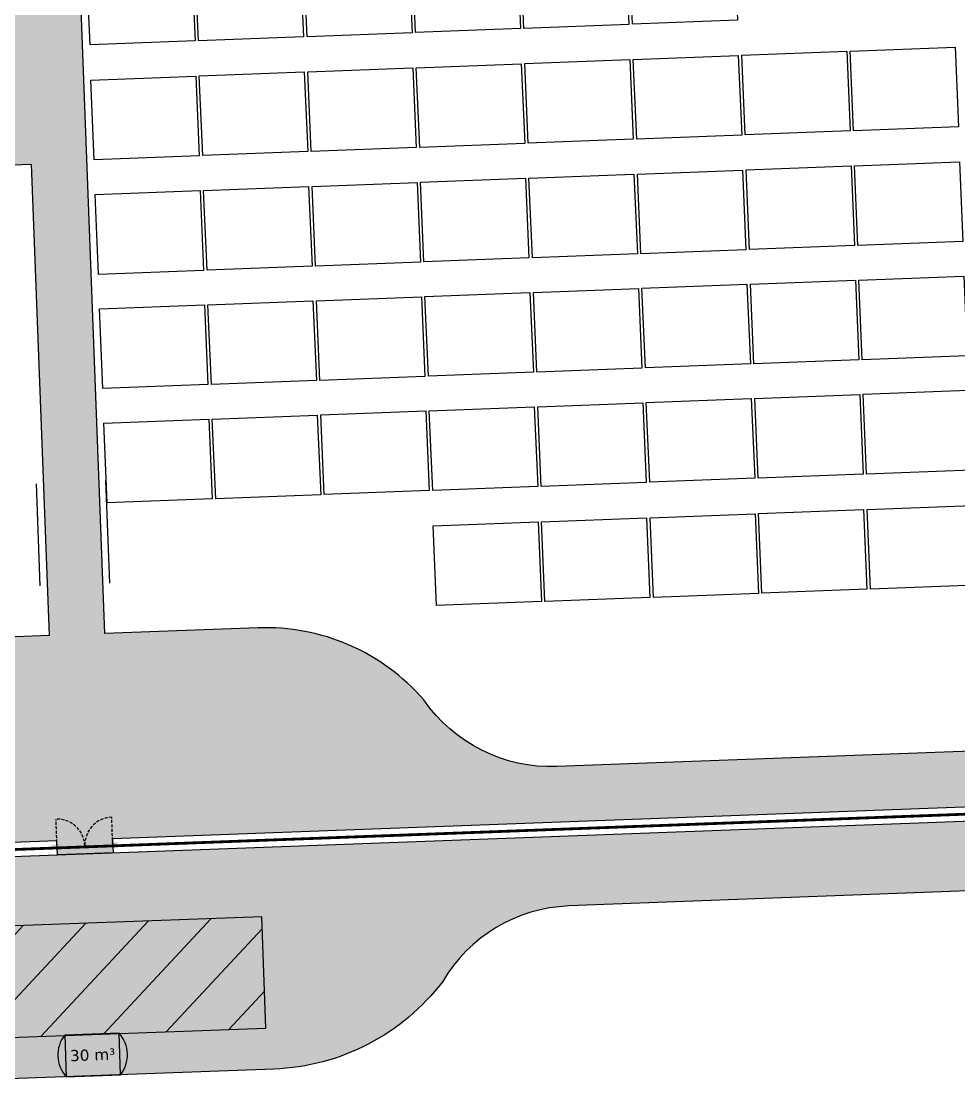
# Model space of a CAD drawing. Header units: metres. Extents: x 1956498 to 1957612, y 2277909 to 2278547.
# Drawn here: x 1957139 to 1957206.3, y 2278034.1 to 2278110.3 of the extents above; entities that cross this region are included whole.
import ezdxf

# ---------------------------------------------------------------- set-up
doc = ezdxf.new("R2010")
doc.units = ezdxf.units.M
doc.linetypes.add('CACHE2', pattern=[4.762499999999999, 3.175, -1.5875])
doc.layers.add('PVcase AlignmentLine', color=130, linetype='Continuous', plot=False)
for name, color, linetype in [('PVcase PV Modules (full frames)', 142, 'Continuous'), ('UBS-000-Citerne', 113, 'Continuous'), ('UBS-100-Circulation intérieure lourde', 252, 'Continuous'), ('UBS-100-Clôture', 30, 'LIMITE1'), ('UBS-100-Portail', 7, 'Continuous')]:
    doc.layers.add(name, color=color, linetype=linetype)
doc.layers.add('UBS-100-Piste DFCI à créer', color=7, linetype='Continuous', true_color=0xbb8c7c)
doc.styles.get("Standard").update_dxf_attribs({"font": 'verdana.ttf'})
doc.linetypes.add('LIMITE1', pattern='A,6.35,-2.54,[133,ltypeshp.shx,S=2.54,R=0,X=-2.54,Y=0],-2.54,25.4', length=36.83)

# ---------------------------------------------------------------- blocks, each defined once
blk = doc.blocks.new('Portail 6 m 2 battants')
at = {"true_color": 0xffffff, "transparency": 33554687}
h = blk.add_hatch(color=7, dxfattribs=at)
h.dxf.hatch_style = 1
edge = h.paths.add_edge_path()
edge.add_line((-3.5, 0.1499999994412065), (-3.000000000232831, 0.1499999994412065))
edge.add_line((-3.000000000232831, 0.1499999994412065), (-3.000000000209547, -4.656612873077393e-10))
edge.add_line((-3.000000000209547, -4.656612873402652e-10), (3.000000000232831, -4.656612873077393e-10))
edge.add_line((3.000000000232831, -4.656612873077393e-10), (3.000000000232831, 0.1499999989755452))
edge.add_line((3.000000000232831, 0.1499999989755452), (3.5, 0.1499999994412065))
edge.add_line((3.5, 0.1499999994412065), (3.499999999767169, -0.3500000000931323))
edge.add_line((3.499999999767169, -0.3500000000931323), (3.000000000465661, -0.3500000000931323))
edge.add_line((3.000000000465661, -0.3500000000931323), (3.000000003026798, -3.099999998750098))
edge.add_arc((3.000000000139095, -0.09999999884383359), 2.999999999906264, 180.0000000505403, 270.0000000551511, ccw=False)
edge.add_arc((-3.000000000829325, -0.09999999949663829), 3.000000001062155, 270.0000000202857, 359.99999996192736, ccw=False)
edge.add_line((-2.999999999767169, -3.100000000558794), (-3.000000002328306, -0.3500000000931323))
edge.add_line((-3.000000002328306, -0.3500000000931323), (-3.5, -0.3500000005587935))
edge.add_line((-3.5, -0.3500000005587935), (-3.5, 0.1499999994412065))
at = {"layer": 'UBS-100-Portail', "color": 7, "linetype": 'CACHE2', "ltscale": 0.1, "transparency": 33554687}
for p, q in [((-3, -0.1000000000931323), (-2.999999999767169, -3.100000000558794)), ((3.000000000465661, -0.0999999986961484), (3.000000000465661, -3.099999998696148))]:
    blk.add_line(p, q, dxfattribs=at)
at = {"layer": 'UBS-100-Portail', "transparency": 33554687, "const_width": 0.01}
for points in [[(-3.5, -0.3500000005587935), (-3.000000000232831, -0.3500000000931323), (-3.000000000232831, 0.1499999994412065), (-3.5, 0.1499999994412065)], [(-3, -0.1000000000931323), (0, -0.1000000005587935), (0, 0), (-3, -4.656612873077393e-10)], [(0, -0.1000000014901161), (3, -0.1000000010244548), (3.000000000232831, -1.396983861923218e-09), (0, -9.313225746154785e-10)], [(3, -0.3500000000931323), (3.499999999767169, -0.3500000000931323), (3.5, 0.1499999994412065), (3.000000000232831, 0.1499999989755452)]]:
    blk.add_lwpolyline(points, close=True, dxfattribs=at)
at = {"layer": 'UBS-100-Portail', "color": 7, "linetype": 'CACHE2', "ltscale": 0.1, "transparency": 33554687}
for centre, start, end in [((-3, -0.1000000000931323), 270, 359.9999999733196), ((3.000000000232831, -0.0999999986961484), 180.0000000533608, 270.0000000133402)]:
    blk.add_arc(centre, 3.000000000053949, start, end, dxfattribs=at)
blk = doc.blocks.new('Citerne solide 30m3')
at = {"layer": 'UBS-000-Citerne', "transparency": 33554687}
h = blk.add_hatch(color=256, dxfattribs=at)
h.dxf.hatch_style = 1
edge = h.paths.add_edge_path()
edge.add_line((-1.949999999953434, -3), (1.949999999953434, -3))
edge.add_arc((0.1795454549137501, -1.5), 2.320454545138015, 319.727393136882, 400.272606863118)
edge.add_line((1.949999999953434, 0), (-1.949999999953434, 0))
edge.add_arc((-0.1795454549137501, -1.5), 2.320454545138015, 139.727393136882, 220.272606863118)
at = {"layer": 'UBS-000-Citerne', "color": 7, "transparency": 33554687}
blk.add_lwpolyline([(-1.949999999953434, -3), (1.949999999953434, -3, 0.366666666732221), (1.949999999953434, 0), (-1.949999999953434, 0, 0.366666666732221)], format="xyb", close=True, dxfattribs=at)
for points in [[(-1.949999999953434, 0), (-1.949999999953434, -3)], [(1.949999999953434, -3), (1.949999999953434, 0)]]:
    blk.add_lwpolyline(points, dxfattribs=at)
at = {"color": 1, "transparency": 33554687, "insert": (-1.949999999953434, -1.5), "char_height": 0.8, "attachment_point": 4}
blk.add_mtext_dynamic_manual_height_columns('\\pxqc;{\\C7;30 m³}', width=3.899999999906868, gutter_width=10, heights=[0], dxfattribs=at)
blk = doc.blocks.new('3P6@20DEG F FX ID1 PVBlock')
at = {"color": 0, "transparency": 33554687}
blk.add_polyline3d([(0, 0, 2.083586713139974), (7.539539347030692, 0.2870042413902952, 2.083586713139975), (7.757297679336461, -5.433460050740019, 1.675326544159361e-15), (0.2177583323057694, -5.720464292130313, 0)], close=True, dxfattribs=at)

msp = doc.modelspace()

# ---------------------------------------------------------------- hatches: boundary and pattern name
at = {"layer": 'UBS-000-Citerne', "transparency": 33554687}
h = msp.add_hatch(dxfattribs=at)
h.set_pattern_fill('ANSI31', color=1, angle=2)
h.set_pattern_definition([(47, (5.422065554885194, 0.2115844185464084), (-2.322048002640866, 2.165344793198433), [])])
h.paths.add_polyline_path([(1957156.252870161, 2278045.997999117), (1957131.270060191, 2278045.071065466), (1957131.566678959, 2278037.076566275), (1957156.549488929, 2278038.003499927)])
at = {"layer": 'UBS-100-Circulation intérieure lourde', "transparency": 33554687}
h = msp.add_hatch(color=256, dxfattribs=at)
h.dxf.hatch_style = 1
edge = h.paths.add_edge_path()
edge.add_line((1957100.904591382, 2278468.555866703), (1957100.753361517, 2278472.558173093))
edge.add_line((1957100.753361517, 2278472.558173093), (1957132.816654769, 2278473.769706397))
edge.add_line((1957132.816654769, 2278473.769706397), (1957132.808612478, 2278474.269761042))
edge.add_line((1957132.808612478, 2278474.269761042), (1957136.783818054, 2278474.420594237))
edge.add_line((1957136.783818054, 2278474.420594237), (1957136.813778432, 2278473.92137124))
edge.add_line((1957136.813778432, 2278473.92137124), (1957168.819853343, 2278475.135793599))
edge.add_line((1957168.819853343, 2278475.135793599), (1957168.958625583, 2278471.138123934))
edge.add_arc((1957169.336977691, 2278460.238777386), 10.90591149256798, 91.98812632865867, 146.5138370634228)
edge.add_arc((1957147.782390997, 2278474.560560356), 14.97295363485333, 272.12011294739364, 326.31405675284907, ccw=False)
edge.add_line((1957148.336308048, 2278459.597856174), (1957137.373009112, 2278459.181870291))
edge.add_line((1957137.373009112, 2278459.181870291), (1957139.756809385, 2278396.356865772))
edge.add_arc((1957150.748899526, 2278396.773944095), 11.00000000018047, 182.1729597419471, 212.5768232497092)
edge.add_arc((1957160.318095263, 2278402.888247491), 22.35580085564231, 212.576823236195, 215.8159889456511)
edge.add_line((1957142.18976407, 2278389.805990803), (1957161.181589846, 2278366.263666817))
edge.add_line((1957161.181589846, 2278366.263666817), (1957173.172571108, 2278351.399553539))
edge.add_arc((1957181.763192118, 2278358.269868718), 11.0000000000305, 218.6509348811032, 236.6019506149951)
edge.add_line((1957175.708216624, 2278349.086336078), (1957180.739224132, 2278345.769243584))
edge.add_arc((1957186.794199627, 2278354.952776224), 10.99999999965227, 236.6019506092874, 248.5926727573044)
edge.add_line((1957182.779245289, 2278344.711675617), (1957212.706367968, 2278332.978949256))
edge.add_arc((1957216.721322306, 2278343.220049854), 10.99999999124453, 248.592672742742, 263.4648716894179)
edge.add_line((1957215.469386391, 2278332.291524964), (1957237.256257819, 2278329.795692536))
edge.add_arc((1957238.508193734, 2278340.724217435), 11.00000000050915, 263.4648716925292, 282.4663375182736)
edge.add_line((1957240.882719537, 2278329.983564418), (1957257.158739038, 2278333.581839886))
edge.add_arc((1957260.396728769, 2278318.935494864), 15.00000000056504, 70.81176229011601, 102.46633751617708, ccw=False)
edge.add_line((1957265.326820291, 2278333.102152818), (1957277.43753311, 2278328.887543925))
edge.add_line((1957277.43753311, 2278328.887543925), (1957282.107586167, 2278327.262334291))
edge.add_arc((1957285.722986615, 2278337.651216771), 10.99999998111232, 250.8117622640968, 275.210651010546)
edge.add_line((1957286.721981409, 2278326.696673925), (1957305.396247846, 2278327.397689088))
edge.add_arc((1957311.79115068, 2278336.347840748), 10.99999986384021, 234.4541106983642, 249.8540380461771)
edge.add_line((1957308.002608678, 2278326.020839901), (1957334.030594218, 2278316.471950349))
edge.add_line((1957334.030594218, 2278316.471950349), (1957351.043339089, 2278310.230483009))
edge.add_line((1957351.043339089, 2278310.230483009), (1957353.180141164, 2278309.252055776))
edge.add_line((1957353.180141164, 2278309.252055776), (1957355.121922724, 2278307.966086621))
edge.add_line((1957355.121922724, 2278307.966086621), (1957356.983712384, 2278306.241898282))
edge.add_line((1957356.983712384, 2278306.241898282), (1957357.869576325, 2278305.17477735))
edge.add_line((1957357.869576325, 2278305.17477735), (1957365.41469694, 2278294.107743418))
edge.add_line((1957365.41469694, 2278294.107743418), (1957367.833314173, 2278291.187657315))
edge.add_line((1957367.833314173, 2278291.187657315), (1957375.338810458, 2278282.125993856))
edge.add_line((1957375.338810458, 2278282.125993856), (1957391.693018509, 2278266.737307523))
edge.add_line((1957391.693018509, 2278266.737307523), (1957415.143981138, 2278246.4004236))
edge.add_arc((1957422.350790108, 2278254.710772837), 10.99999999805316, 229.0678792570999, 272.1729597533138)
edge.add_line((1957422.767868433, 2278243.718682698), (1957436.849690486, 2278244.252996251))
edge.add_arc((1957437.418433656, 2278229.263782424), 14.99999999824896, 18.602666770644987, 92.17295975412998, ccw=False)
edge.add_line((1957451.634737105, 2278234.048833751), (1957459.386959118, 2278211.017118323))
edge.add_line((1957459.386959118, 2278211.017118323), (1957459.859538958, 2278211.171857152))
edge.add_line((1957459.859538958, 2278211.171857152), (1957461.135928173, 2278207.380822813))
edge.add_line((1957461.135928173, 2278207.380822813), (1957460.660946449, 2278207.232124338))
edge.add_line((1957460.660946449, 2278207.232124338), (1957472.307757829, 2278172.629652306))
edge.add_line((1957472.307757829, 2278172.629652306), (1957482.139038813, 2278142.82980691))
edge.add_line((1957482.139038813, 2278142.82980691), (1957490.961148555, 2278124.362410211))
edge.add_line((1957490.961148555, 2278124.362410211), (1957501.430666543, 2278087.278296096))
edge.add_arc((1957489.981897774, 2278083.429523094), 12.07838399484327, -2.899720893765277, 18.581281932083016, ccw=False)
edge.add_arc((1957485.544816651, 2278082.818500897), 16.49999999976717, -85.94319670902001, 4.851017365581356e-09, ccw=False)
edge.add_line((1957486.712116225, 2278066.359843246), (1957468.603688631, 2278064.880594921))
edge.add_line((1957468.603688631, 2278064.880594921), (1957468.017484826, 2278072.056691711))
edge.add_line((1957468.017484826, 2278072.056691711), (1957452.169641392, 2278070.762106868))
edge.add_line((1957452.169641392, 2278070.762106868), (1957452.755845196, 2278063.58601008))
edge.add_line((1957452.755845196, 2278063.58601008), (1957439.457871038, 2278062.49971996))
edge.add_line((1957439.457871038, 2278062.49971996), (1957276.33056151, 2278056.440173714))
edge.add_line((1957276.33056151, 2278056.440173714), (1957276.365446014, 2278055.436294499))
edge.add_line((1957276.365446014, 2278055.436294499), (1957272.36788014, 2278055.29677117))
edge.add_line((1957272.36788014, 2278055.29677117), (1957272.333308326, 2278056.291691277))
edge.add_line((1957272.333308326, 2278056.291691277), (1957145.539253832, 2278051.581784401))
edge.add_line((1957145.539253832, 2278051.581784401), (1957145.575410645, 2278050.57795129))
edge.add_line((1957145.575410645, 2278050.57795129), (1957141.57784469, 2278050.438430268))
edge.add_line((1957141.57784469, 2278050.438430268), (1957141.542000643, 2278051.433301963))
edge.add_line((1957141.542000643, 2278051.433301963), (1957109.513162946, 2278050.243554987))
edge.add_line((1957109.513162946, 2278050.243554987), (1957109.364676943, 2278054.240904152))
edge.add_arc((1957108.934951128, 2278065.365050067), 11.13244297632317, 272.2122362774586, 329.7688181543946)
edge.add_arc((1957130.551031363, 2278050.802065572), 14.97289109195535, 92.14139192983538, 143.2535382792884, ccw=False)
edge.add_line((1957129.991559715, 2278065.764500505), (1957140.983981809, 2278066.172830197))
edge.add_line((1957140.983981809, 2278066.172830197), (1957139.700374595, 2278100.023537196))
edge.add_line((1957139.700374595, 2278100.023537196), (1957134.254311841, 2278099.816894541))
edge.add_line((1957134.254311841, 2278099.816894541), (1957133.799317311, 2278111.808265605))
edge.add_line((1957133.799317311, 2278111.808265605), (1957139.245398338, 2278112.014908954))
edge.add_line((1957139.245398338, 2278112.014908954), (1957135.885699768, 2278200.559537599))
edge.add_line((1957135.885699768, 2278200.559537599), (1957130.439624615, 2278200.352894474))
edge.add_line((1957130.439624615, 2278200.352894474), (1957129.984630086, 2278212.344265537))
edge.add_line((1957129.984630086, 2278212.344265537), (1957135.430704443, 2278212.550908633))
edge.add_line((1957135.430704443, 2278212.550908633), (1957128.486866818, 2278395.555306019))
edge.add_arc((1957124.389092964, 2278405.763550209), 10.99999999987719, 291.8714186655437, 362.1729597322981)
edge.add_line((1957135.381183105, 2278406.18062853), (1957135.179725075, 2278411.490050555))
edge.add_line((1957135.179725075, 2278411.490050555), (1957129.733644062, 2278411.283407202))
edge.add_line((1957129.733644062, 2278411.283407202), (1957129.278649522, 2278423.274778265))
edge.add_line((1957129.278649522, 2278423.274778265), (1957134.724730542, 2278423.481421619))
edge.add_line((1957134.724730542, 2278423.481421619), (1957133.375885425, 2278459.030205446))
edge.add_line((1957133.375885425, 2278459.030205446), (1957122.355004078, 2278458.612034686))
edge.add_arc((1957121.786260912, 2278473.601248515), 15.00000000047225, 218.0847095167218, 272.1729597360186, ccw=False)
edge.add_arc((1957101.321669703, 2278457.56377656), 11.00000000104933, 38.08470952014623, 92.17295973328002)
edge = h.paths.add_edge_path(flags=16)
edge.add_arc((1957181.763192115, 2278358.269868713), 14.99999999371181, 218.6509348683465, 236.6019506101183)
edge.add_line((1957173.506407352, 2278345.746869663), (1957178.537414862, 2278342.42977717))
edge.add_arc((1957186.794199627, 2278354.952776224), 14.99999999964584, 236.601950611236, 248.5926727572719)
edge.add_line((1957181.319261893, 2278340.987639032), (1957211.246384573, 2278329.254912671))
edge.add_arc((1957216.721322308, 2278343.220049864), 15.00000000022276, 248.5926727562651, 263.4648716904609)
edge.add_line((1957215.014136968, 2278328.317515911), (1957236.801008394, 2278325.821683482))
edge.add_arc((1957238.508193735, 2278340.724217433), 14.99999999803783, 263.4648716859144, 282.466337513755)
edge.add_line((1957241.746183464, 2278326.077872412), (1957258.022202966, 2278329.67614788))
edge.add_arc((1957260.396728768, 2278318.935494853), 11.00000001114596, 70.81176230296711, 102.4663374986028, ccw=False)
edge.add_line((1957264.012129219, 2278329.324377364), (1957266.630044662, 2278328.413325316))
edge.add_arc((1957262.59806393, 2278317.019735591), 12.08597350032316, -15.41110296215021, 70.51207012407531, ccw=False)
edge.add_line((1957274.249473271, 2278313.807973484), (1957271.268073141, 2278305.86399994))
edge.add_arc((1957284.375373826, 2278300.944785682), 14.00000000534359, 159.428716907625, 189.0600247172175)
edge.add_line((1957270.550039033, 2278298.740218142), (1957275.336335544, 2278268.724285087))
edge.add_line((1957275.336335544, 2278268.724285087), (1957280.981075901, 2278231.085650635))
edge.add_line((1957280.981075901, 2278231.085650635), (1957283.527617385, 2278205.796692873))
edge.add_arc((1957271.587998805, 2278204.594399987), 12.00000000110145, -23.736856637049584, 5.750173460289716, ccw=False)
edge.add_line((1957282.572844923, 2278199.763959449), (1957267.709824848, 2278165.964146144))
edge.add_arc((1957281.440882496, 2278159.926095472), 15.00000000091574, 156.2631433617379, 182.1273524674696)
edge.add_line((1957266.451220697, 2278159.369283854), (1957269.745535526, 2278070.955737291))
edge.add_line((1957269.745535526, 2278070.955737291), (1957260.790970654, 2278070.623107655))
edge.add_arc((1957261.332977255, 2278055.659967308), 14.97295362267295, 92.07450565045008, 146.2684495008284)
edge.add_arc((1957239.789797498, 2278069.998903105), 10.90591148178588, 272.12735244067653, 326.46822982138144, ccw=False)
edge.add_line((1957240.194633374, 2278059.100508125), (1957177.433644996, 2278056.769339506))
edge.add_arc((1957177.059529884, 2278067.931453968), 11.16838221888475, 214.7713054980718, 271.9196359207036, ccw=False)
edge.add_arc((1957156.534410311, 2278051.72215383), 15.02232377643744, 40.92128798083349, 92.07303260785335)
edge.add_line((1957155.99100252, 2278066.734645949), (1957144.981396258, 2278066.316923982))
edge.add_line((1957144.981396258, 2278066.316923982), (1957133.75025469, 2278362.334591734))
edge.add_arc((1957144.742344828, 2278362.751670063), 10.9999999976357, 111.87141570956379, 182.1729597764313, ccw=False)
edge.add_arc((1957144.742344829, 2278362.751670065), 10.99999999612718, 38.89346214562062, 111.87141571430351, ccw=False)
edge.add_line((1957153.303807609, 2278369.658286818), (1957170.048708923, 2278348.901257111))
edge = h.paths.add_edge_path(flags=16)
edge.add_line((1957272.025767218, 2278117.055929944), (1957270.448463843, 2278159.517766952))
edge.add_arc((1957281.440882495, 2278159.926095471), 11.00000000016977, 156.2631433570347, 182.1273524628736, ccw=False)
edge.add_line((1957271.371440221, 2278164.353999298), (1957286.234460295, 2278198.153812604))
edge.add_arc((1957271.587998805, 2278204.594399986), 16.00000000069108, 336.2631433642026, 365.7501734605682)
edge.add_line((1957287.507490244, 2278206.197457168), (1957284.908020246, 2278231.578369985))
edge.add_line((1957284.908020246, 2278231.578369985), (1957283.141755098, 2278243.447678879))
edge.add_line((1957283.141755098, 2278243.447678879), (1957279.289349033, 2278269.335863126))
edge.add_line((1957279.289349033, 2278269.335863126), (1957274.500134686, 2278299.370094582))
edge.add_arc((1957284.375373817, 2278300.944785681), 9.999999997873525, 159.4287168936976, 189.0600247196681, ccw=False)
edge.add_line((1957275.013016192, 2278304.458510152), (1957279.214042345, 2278315.652190693))
edge.add_arc((1957289.512635735, 2278311.787093775), 10.99999999983523, 92.17295974688648, 159.428716893729, ccw=False)
edge.add_line((1957289.095557411, 2278322.779183916), (1957301.544302269, 2278323.251532811))
edge.add_arc((1957301.961380593, 2278312.25944267), 11.00000000020696, 69.86190916283749, 92.17295974558272, ccw=False)
edge.add_line((1957305.748503915, 2278322.586964006), (1957349.677161311, 2278306.478234961))
edge.add_arc((1957345.888706479, 2278296.15120199), 10.9999999999216, 34.204252080570086, 69.85452193354149, ccw=False)
edge.add_line((1957354.986133919, 2278302.334794309), (1957362.212940238, 2278291.702569106))
edge.add_line((1957362.212940238, 2278291.702569106), (1957372.749401529, 2278278.981509413))
edge.add_line((1957372.749401529, 2278278.981509413), (1957390.450628952, 2278262.422152778))
edge.add_line((1957390.450628952, 2278262.422152778), (1957412.523323331, 2278243.378478422))
edge.add_arc((1957422.35079011, 2278254.710772843), 15.00000000369765, 229.0678792678687, 272.1729597435449)
edge.add_line((1957422.919533278, 2278239.72155901), (1957430.559142554, 2278240.004315736))
edge.add_arc((1957431.204720249, 2278229.013993205), 11.00926700150035, -17.187423331424725, 93.36172320916899, ccw=False)
edge.add_arc((1957456.112816926, 2278221.528227918), 15.00000000122331, 163.6102600524668, 198.6026667782063)
edge.add_line((1957441.896513475, 2278216.743176588), (1957448.83078015, 2278196.141592104))
edge.add_line((1957448.83078015, 2278196.141592104), (1957443.723001539, 2278194.452315055))
edge.add_line((1957443.723001539, 2278194.452315055), (1957447.491080675, 2278183.059265436))
edge.add_line((1957447.491080675, 2278183.059265436), (1957454.702656006, 2278185.444385089))
edge.add_arc((1957464.3856721, 2278196.864916577), 14.9729536219545, 229.7067093358074, 252.743763811032)
edge.add_arc((1957456.745409134, 2278172.140127023), 10.90543183860023, 18.592582549989572, 72.94415317579319, ccw=False)
edge.add_line((1957467.08168315, 2278175.617177936), (1957473.845246504, 2278155.202047458))
edge.add_line((1957473.845246504, 2278155.202047458), (1957477.609210234, 2278143.807640321))
edge.add_line((1957477.609210234, 2278143.807640321), (1957478.40640029, 2278141.363766999))
edge.add_line((1957478.40640029, 2278141.363766999), (1957487.216103178, 2278122.905521998))
edge.add_line((1957487.216103178, 2278122.905521998), (1957497.580171497, 2278086.1949215))
edge.add_arc((1957485.544823047, 2278082.818499441), 12.49999352979102, -22.360478287467117, 15.671044944006724, ccw=False)
edge.add_arc((1957486.932029705, 2278082.247852195), 10.99999999935515, 247.75017548248752, 337.6395266913348, ccw=False)
edge.add_line((1957482.766926096, 2278072.066893895), (1957479.962914685, 2278073.214035225))
edge.add_line((1957479.962914685, 2278073.214035225), (1957479.651977357, 2278077.020418486))
edge.add_line((1957479.651977357, 2278077.020418486), (1957439.883181602, 2278073.771769512))
edge.add_line((1957439.883181602, 2278073.771769512), (1957440.256840786, 2278069.19756778))
edge.add_line((1957440.256840786, 2278069.19756778), (1957439.017844782, 2278068.285330927))
edge.add_arc((1957432.49593442, 2278077.143360346), 10.99999999774903, 272.1729597327119, 306.36313923762015, ccw=False)
edge.add_line((1957432.913012741, 2278066.151270207), (1957308.215541744, 2278061.62734446))
edge.add_arc((1957307.807213225, 2278072.619763113), 11.00000000040244, 218.0391022470941, 272.1273524628285, ccw=False)
edge.add_arc((1957287.329862724, 2278056.598585999), 14.99999999341863, 38.03910222932938, 92.12735247566893)
edge.add_line((1957286.773051104, 2278071.58824779), (1957273.742215009, 2278071.102625302))
edge.add_line((1957273.742215009, 2278071.102625302), (1957272.471216512, 2278105.064200506))
edge.add_line((1957272.471216512, 2278105.064200506), (1957277.717598142, 2278105.259084572))
edge.add_line((1957277.717598142, 2278105.259084572), (1957277.272148847, 2278117.250814011))
edge.add_line((1957277.272148847, 2278117.250814011), (1957272.025767218, 2278117.055929944))
at = {"layer": 'UBS-100-Piste DFCI à créer', "true_color": 0xd0aea3, "transparency": 33554687}
h = msp.add_hatch(color=253, dxfattribs=at)
h.dxf.hatch_style = 1
edge = h.paths.add_edge_path()
edge.add_line((1957002.742879891, 2278172.957212501), (1957007.514803001, 2278171.464312803))
edge.add_line((1957007.514803001, 2278171.464312803), (1956994.741091575, 2278130.634263175))
edge.add_line((1956994.741091575, 2278130.634263175), (1956981.96738015, 2278089.804213547))
edge.add_line((1956981.96738015, 2278089.804213547), (1956976.738927832, 2278052.878287616))
edge.add_arc((1956987.630291469, 2278051.336146857), 11.000000000315, 171.9408920979076, 274.2221247674091)
edge.add_line((1956988.440147821, 2278040.365999516), (1957103.548968189, 2278049.021313552))
edge.add_line((1957103.548968189, 2278049.021313552), (1957439.762946586, 2278061.521412099))
edge.add_line((1957439.762946586, 2278061.521412099), (1957511.343734995, 2278067.083655455))
edge.add_arc((1957510.400897047, 2278078.208169628), 11.16439693737764, 274.8444222991162, 375.9110336886252)
edge.add_line((1957521.137569574, 2278081.268826753), (1957529.147825882, 2278054.093964794))
edge.add_arc((1957517.767703577, 2278050.647004452), 11.89069885515031, 16.8511976608964, 92.17295973844435)
edge.add_line((1957517.316853329, 2278062.529152966), (1957440.172183745, 2278056.538187749))
edge.add_line((1957440.172183745, 2278056.538187749), (1957309.187301339, 2278051.6654059))
edge.add_arc((1957309.489523401, 2278040.770843527), 10.8987534825104, 91.5890136993763, 149.8319338777712)
edge.add_arc((1957287.37169718, 2278055.875037736), 15.93272053398499, 272.2940989087583, 322.8259736072344, ccw=False)
edge.add_line((1957288.009466168, 2278039.955086909), (1957261.961963983, 2278038.987329927))
edge.add_arc((1957261.354747903, 2278054.97452217), 15.99871954855982, 221.5402194500931, 272.17512887418656, ccw=False)
edge.add_arc((1957240.580746937, 2278038.611035757), 10.51346605539082, 33.18188434550482, 95.97257528383633)
edge.add_line((1957239.486795332, 2278049.067432765), (1957178.313891062, 2278046.76679728))
edge.add_arc((1957178.730969387, 2278035.774707135), 11.00000000350838, 92.1729597509983, 149.5385654883517)
edge.add_arc((1957156.519633312, 2278051.044326588), 16.00000000531966, 272.17295974330807, 322.71231631401565, ccw=False)
edge.add_line((1957157.126292692, 2278035.055831831), (1957130.243859425, 2278034.081887353))
edge.add_arc((1957130.537646245, 2278050.079189923), 16.00000000653176, 221.542388606718, 268.94789432100947, ccw=False)
edge.add_arc((1957109.520381353, 2278033.203784595), 11.00000000352432, 34.71613944501983, 91.82691769486547)
edge.add_line((1957109.169697765, 2278044.198193224), (1957103.747301871, 2278044.025237559))
edge.add_line((1957103.747301871, 2278044.025237559), (1956988.808264344, 2278035.379568906))
edge.add_arc((1956987.630291469, 2278051.336146857), 16.00000000009428, 171.9408921009109, 274.22212476719955, ccw=False)
edge.add_line((1956971.788307997, 2278053.579260688), (1956976.919696951, 2278089.81967696))
edge.add_arc((1956990.286370421, 2278087.927049683), 13.49999991292866, 162.6276688717726, 171.9408921280957, ccw=False)
edge.add_line((1956977.402178027, 2278091.95787888), (1957002.742879891, 2278172.957212501))

# ---------------------------------------------------------------- linework, layer by layer
at = {"layer": 'PVcase AlignmentLine', "transparency": 33554687}
for points in [[(1957140.348320934, 2278069.740940714), (1957140.070345094, 2278077.071750921)], [(1957140.348320934, 2278069.740940714), (1957140.070345094, 2278077.071750921)], [(1957145.345451085, 2278069.930338104), (1957145.065444835, 2278077.309901981)], [(1957145.345451085, 2278069.930338104), (1957145.065444835, 2278077.309901981)]]:
    msp.add_lwpolyline(points, dxfattribs=at)
at = {"layer": 'UBS-000-Citerne', "color": 1, "transparency": 33554687}
msp.add_lwpolyline([(1957156.252870161, 2278045.997999117), (1957131.270060191, 2278045.071065466), (1957131.566678959, 2278037.076566275), (1957156.549488929, 2278038.003499927)], close=True, dxfattribs=at)
at = {"layer": 'UBS-100-Circulation intérieure lourde', "transparency": 33554687}
for points in [[(1957282.572844923, 2278199.763959448), (1957267.709824849, 2278165.964146143, 0.1133354577711741), (1957266.451220697, 2278159.369283854), (1957269.745535526, 2278070.95573729), (1957260.790970654, 2278070.623107654, 0.2409739561359323), (1957248.880743353, 2278063.974485396, -0.241652408236777), (1957240.194633374, 2278059.100508124), (1957177.433644996, 2278056.769339505, -0.2546567183913573), (1957167.88543065, 2278061.56210042, 0.2269730143911683), (1957155.991002521, 2278066.734645948), (1957144.981396258, 2278066.316923981), (1957133.75025469, 2278362.334591733, -0.7217501822800686)], [(1957272.333308326, 2278056.291691276), (1957145.539253832, 2278051.5817844), (1957145.575410645, 2278050.577951289), (1957141.57784469, 2278050.438430267), (1957141.542000643, 2278051.433301962), (1957103.194816474, 2278050.008852944), (1956994.515000942, 2278041.738075119, -0.4797822922227997), (1956978.529053514, 2278058.826879976), (1956982.745136533, 2278088.18784618), (1956982.945053033, 2278089.580072466), (1957011.420023375, 2278180.597820693), (1957011.92970028, 2278182.687417372), (1957012.153590376, 2278184.526894392), (1957012.114359254, 2278187.269493696), (1957011.704897605, 2278189.946723218), (1957006.605123802, 2278220.010593488), (1956995.782239832, 2278259.923491101)], [(1957134.254311842, 2278099.81689454), (1957139.700374596, 2278100.023537195), (1957140.983981809, 2278066.172830197), (1957129.991559715, 2278065.764500504, 0.2267913403573563)]]:
    msp.add_lwpolyline(points, format="xyb", dxfattribs=at)
at = {"layer": 'UBS-100-Clôture', "color": 30, "ltscale": 0.1, "true_color": 0xf26722, "transparency": 33554687, "const_width": 0.2}
msp.add_lwpolyline([(1957439.487520062, 2278062.000476466), (1957103.223067513, 2278049.509557521), (1956994.552942352, 2278041.239516748, -0.4797822922649824), (1956978.03413001, 2278058.897948434), (1956982.25021303, 2278088.258914637), (1956982.455848069, 2278089.690965052), (1957010.938054832, 2278180.731843866), (1957011.436935305, 2278182.77717684), (1957011.65315655, 2278184.553646718), (1957011.614902705, 2278187.227925835), (1957011.211259598, 2278189.867111322), (1957006.116214767, 2278219.903103646), (1956995.291200008, 2278259.823859237), (1956987.931411603, 2278313.778851806), (1956987.83193797, 2278315.194049346), (1956988.001698005, 2278317.102058083), (1956990.934783313, 2278333.884123473), (1956989.268150222, 2278372.59767257), (1956995.311794538, 2278442.337383319, 0.0926086129041099), (1956995.025024893, 2278448.886924914, -0.5028292672204173), (1957009.121856379, 2278469.59617126), (1957280.326818241, 2278479.867117417, -0.4142135623949106)], format="xyb", dxfattribs=at)
at = {"layer": 'UBS-100-Piste DFCI à créer', "color": 253, "true_color": 0xd0aea3, "transparency": 33554687}
msp.add_lwpolyline([(1957288.009466168, 2278039.955086909), (1957261.961963983, 2278038.987329927, -0.2246029281044486), (1957249.379859871, 2278044.365041324, 0.2810434958899822), (1957239.486795332, 2278049.067432765), (1957178.313891062, 2278046.76679728, 0.2556664854803262), (1957169.249292931, 2278041.351248327, -0.2241650085645483), (1957157.126292692, 2278035.055831831), (1957130.243859425, 2278034.081887353, -0.2098468825983479), (1957118.562201507, 2278039.468406562, 0.2544822475780965), (1957109.169697765, 2278044.198193224), (1957103.747301871, 2278044.025237559), (1956988.808264344, 2278035.379568906, -0.4784826988432581), (1956971.788307997, 2278053.579260688), (1956976.919696951, 2278089.81967696, -0.04065898542772624), (1956977.402178027, 2278091.95787888), (1957002.742879891, 2278172.957212501), (1957007.514803001, 2278171.464312803), (1956994.741091575, 2278130.634263175), (1956981.96738015, 2278089.804213547), (1956976.738927832, 2278052.878287616, 0.478482698846738), (1956988.440147821, 2278040.365999516), (1957103.548968189, 2278049.021313552), (1957439.762946586, 2278061.521412099)], format="xyb", dxfattribs=at)

# ---------------------------------------------------------------- block references
at = {"layer": 'PVcase PV Modules (full frames)', "color": 144, "true_color": 0x007ca5, "transparency": 33554687, "extrusion": (-0.01340932071194425, -0.0005104465593121954, 0.9999099607276418), "rotation": 359.9998039037429}
msp.add_blockref('3P6@20DEG F FX ID1 PVBlock', (1957014.958101031, 2278102.397707352, -26790.53905832305), dxfattribs=at)
at = {"layer": 'PVcase PV Modules (full frames)', "color": 144, "true_color": 0x007ca5, "transparency": 33554687, "extrusion": (-0.01566702056941249, -0.000596389400784976, 0.9998770868392576), "rotation": 87.82000000000001}
msp.add_blockref('3P6@20DEG F FX ID1 PVBlock', (-2202017.734606666, 2042158.641874742, -31405.06422995768), dxfattribs=at)
at = {"layer": 'PVcase PV Modules (full frames)', "color": 144, "true_color": 0x007ca5, "transparency": 33554687, "extrusion": (-0.01480568955347144, -0.0005636015017585649, 0.9998902309304726), "rotation": 359.9997609342709}
msp.add_blockref('3P6@20DEG F FX ID1 PVBlock', (1956961.681736166, 2278098.83717259, -29644.59299990525), dxfattribs=at)
at = {"layer": 'PVcase PV Modules (full frames)', "color": 144, "true_color": 0x007ca5, "transparency": 33554687, "extrusion": (-0.01477858872201311, -0.0005625698666392648, 0.9998906324346332), "rotation": 359.9997618087058}
msp.add_blockref('3P6@20DEG F FX ID1 PVBlock', (1956970.239085945, 2278099.194075774, -29589.20150894222), dxfattribs=at)
at = {"layer": 'PVcase PV Modules (full frames)', "color": 144, "true_color": 0x007ca5, "transparency": 33554687, "extrusion": (-0.02525657126407063, -0.0009614304988831054, 0.9996805396022165), "rotation": 87.82000000000001}
msp.add_blockref('3P6@20DEG F FX ID1 PVBlock', (-2202017.734606665, 2041747.540051385, -51005.04795299834), dxfattribs=at)
at = {"layer": 'PVcase PV Modules (full frames)', "color": 144, "true_color": 0x007ca5, "transparency": 33554687, "extrusion": (-0.02274208908352327, -0.0008657128406150807, 0.999740990419716), "rotation": 87.82000000000001}
msp.add_blockref('3P6@20DEG F FX ID1 PVBlock', (-2202017.734606666, 2041877.248526947, -45865.73232526043), dxfattribs=at)
at = {"layer": 'PVcase PV Modules (full frames)', "color": 144, "true_color": 0x007ca5, "transparency": 33554687, "extrusion": (-0.01179327892379277, -0.000448929425954957, 0.9999303560921613), "rotation": 359.9998483227497}
msp.add_blockref('3P6@20DEG F FX ID1 PVBlock', (1957069.697573103, 2278097.815896274, -23487.90186978354), dxfattribs=at)
at = {"layer": 'PVcase PV Modules (full frames)', "color": 144, "true_color": 0x007ca5, "transparency": 33554687, "extrusion": (-0.01472449344819596, -0.0005605106462664967, 0.9998914316667132), "rotation": 359.9997635493512}
msp.add_blockref('3P6@20DEG F FX ID1 PVBlock', (1956972.064340468, 2278091.075812115, -29479.05802799532), dxfattribs=at)
at = {"layer": 'PVcase PV Modules (full frames)', "color": 144, "true_color": 0x007ca5, "transparency": 33554687, "extrusion": (-0.01301242568706302, -0.0004953381355366126, 0.9999152121144423), "rotation": 359.9998153407237}
msp.add_blockref('3P6@20DEG F FX ID1 PVBlock', (1957025.2736963, 2278094.948483031, -25979.74386634695), dxfattribs=at)
at = {"layer": 'PVcase PV Modules (full frames)', "color": 144, "true_color": 0x007ca5, "transparency": 33554687, "extrusion": (-0.01255790207036956, -0.0004780359901668884, 0.9999210321706326), "rotation": 359.9998280162076}
msp.add_blockref('3P6@20DEG F FX ID1 PVBlock', (1957044.15732464, 2278096.11939466, -25050.73482226552), dxfattribs=at)
at = {"layer": 'PVcase PV Modules (full frames)', "color": 144, "true_color": 0x007ca5, "transparency": 33554687, "extrusion": (-0.01568362543386, -0.0005970214906653769, 0.9998768261433956), "rotation": 87.82000000000001}
msp.add_blockref('3P6@20DEG F FX ID1 PVBlock', (-2202009.49075189, 2042158.102345081, -31439.42561163249), dxfattribs=at)
at = {"layer": 'PVcase PV Modules (full frames)', "color": 144, "true_color": 0x007ca5, "transparency": 33554687, "extrusion": (-0.01489580970488454, -0.0005670320648871311, 0.9998888904912752), "rotation": 359.999758014932}
msp.add_blockref('3P6@20DEG F FX ID1 PVBlock', (1956959.41420842, 2278090.396911703, -29829.21200882247), dxfattribs=at)
at = {"layer": 'PVcase PV Modules (full frames)', "color": 144, "true_color": 0x007ca5, "transparency": 33554687, "extrusion": (-0.01970800795180872, -0.0007502158435913448, 0.9998054968836486), "rotation": 87.82000000000001}
msp.add_blockref('3P6@20DEG F FX ID1 PVBlock', (-2202009.49075189, 2041999.310609909, -39664.79405892585), dxfattribs=at)
at = {"layer": 'PVcase PV Modules (full frames)', "color": 144, "true_color": 0x007ca5, "transparency": 33554687, "extrusion": (-0.01630283661928112, -0.0006205927233829523, 0.9998669073345896), "rotation": 87.82000000000001}
msp.add_blockref('3P6@20DEG F FX ID1 PVBlock', (-2202009.49075189, 2042130.430900919, -32705.02461555471), dxfattribs=at)
at = {"layer": 'PVcase PV Modules (full frames)', "color": 144, "true_color": 0x007ca5, "transparency": 33554687, "extrusion": (-0.01199321908734284, -0.0004565404579188313, 0.9999279745395332), "rotation": 359.999843135973}
msp.add_blockref('3P6@20DEG F FX ID1 PVBlock', (1957057.677157539, 2278088.93562854, -23896.96949428533), dxfattribs=at)
at = {"layer": 'PVcase PV Modules (full frames)', "color": 144, "true_color": 0x007ca5, "transparency": 33554687, "extrusion": (-0.01167967451140073, -0.0004446048980632089, 0.9999316914318661), "rotation": 359.9998512309822}
msp.add_blockref('3P6@20DEG F FX ID1 PVBlock', (1957072.537491247, 2278089.790024746, -23256.10772568791), dxfattribs=at)
at = {"layer": 'PVcase PV Modules (full frames)', "color": 144, "true_color": 0x007ca5, "transparency": 33554687, "extrusion": (-0.015424909679464, -0.0005871730748128376, 0.9998808565970051), "rotation": 359.9997405179345}
msp.add_blockref('3P6@20DEG F FX ID1 PVBlock', (1956952.127437967, 2278081.257758402, -30911.03912595598), dxfattribs=at)
at = {"layer": 'PVcase PV Modules (full frames)', "color": 144, "true_color": 0x007ca5, "transparency": 33554687, "extrusion": (-0.01199321908737294, -0.0004565404579199773, 0.9999279745395327), "rotation": 359.999843135973}
msp.add_blockref('3P6@20DEG F FX ID1 PVBlock', (1957049.887780321, 2278088.63913519, -23896.96949434688), dxfattribs=at)
at = {"layer": 'PVcase PV Modules (full frames)', "color": 144, "true_color": 0x007ca5, "transparency": 33554687, "extrusion": (-0.01540139999849427, -0.0005862781423983394, 0.9998812195236123), "rotation": 359.9997413083514}
for p in [(1956929.452868693, 2278080.422911401, -30862.99363207268), (1956921.663479267, 2278080.126431449, -30862.99363207269)]:
    msp.add_blockref('3P6@20DEG F FX ID1 PVBlock', p, dxfattribs=at)
at = {"layer": 'PVcase PV Modules (full frames)', "color": 144, "true_color": 0x007ca5, "transparency": 33554687, "extrusion": (-0.01597933736419638, -0.0006082782232494014, 0.999872137213056), "rotation": 87.82000000000001}
msp.add_blockref('3P6@20DEG F FX ID1 PVBlock', (-2202001.259004234, 2042148.693397686, -32044.23340858634), dxfattribs=at)
at = {"layer": 'PVcase PV Modules (full frames)', "color": 144, "true_color": 0x007ca5, "transparency": 33554687, "extrusion": (-0.01561018009206088, -0.0005942256799882955, 0.9998779771418784), "rotation": 359.9997342467766}
msp.add_blockref('3P6@20DEG F FX ID1 PVBlock', (1956938.824713529, 2278080.527747951, -31289.71413998998), dxfattribs=at)
at = {"layer": 'PVcase PV Modules (full frames)', "color": 144, "true_color": 0x007ca5, "transparency": 33554687, "extrusion": (-0.01161982513387948, -0.0004423266388218228, 0.9999323897199264), "rotation": 359.9998527517817}
msp.add_blockref('3P6@20DEG F FX ID1 PVBlock', (1957066.389559508, 2278081.394388834, -23134.1467569676), dxfattribs=at)
at = {"layer": 'PVcase PV Modules (full frames)', "color": 144, "true_color": 0x007ca5, "transparency": 33554687, "extrusion": (-0.01114032423598531, -0.0004240736945620012, 0.9999378547376926), "rotation": 359.9998646540279}
for p in [(1957084.564279416, 2278082.510755927, -22154.0828767687), (1957077.082188224, 2278074.009326458, -22154.45369855065)]:
    msp.add_blockref('3P6@20DEG F FX ID1 PVBlock', p, dxfattribs=at)
at = {"layer": 'PVcase PV Modules (full frames)', "color": 144, "true_color": 0x007ca5, "transparency": 33554687, "extrusion": (-0.01441292517524743, -0.0005486503174449363, 0.9998959778750597), "rotation": 359.9997734505263}
msp.add_blockref('3P6@20DEG F FX ID1 PVBlock', (1956973.577003491, 2278075.032975493, -28843.00727666208), dxfattribs=at)
at = {"layer": 'PVcase PV Modules (full frames)', "color": 144, "true_color": 0x007ca5, "transparency": 33554687, "extrusion": (-0.01561018009204584, -0.0005942256799877227, 0.9998779771418786), "rotation": 359.9997342467766}
msp.add_blockref('3P6@20DEG F FX ID1 PVBlock', (1956946.926232131, 2278072.620238508, -31290.08120913997), dxfattribs=at)
at = {"layer": 'PVcase PV Modules (full frames)', "color": 144, "true_color": 0x007ca5, "transparency": 33554687, "extrusion": (-0.01212294421202818, -0.0004614786456894467, 0.9999264079226489), "rotation": 359.9998397240426}
msp.add_blockref('3P6@20DEG F FX ID1 PVBlock', (1957047.219406263, 2278080.199992762, -24162.48074758657), dxfattribs=at)
at = {"layer": 'PVcase PV Modules (full frames)', "color": 144, "true_color": 0x007ca5, "transparency": 33554687, "extrusion": (-0.01804851626162189, -0.0006870447224242215, 0.9998368762104664), "rotation": 87.82000000000001}
for p in [(-2201993.049080311, 2042070.152674954, -36273.76369725488), (-2201984.838396534, 2042070.147433391, -36274.11706270916)]:
    msp.add_blockref('3P6@20DEG F FX ID1 PVBlock', p, dxfattribs=at)
at = {"layer": 'PVcase PV Modules (full frames)', "color": 144, "true_color": 0x007ca5, "transparency": 33554687, "extrusion": (-0.01585929698926277, -0.0006037087004764224, 0.9998740511858538), "rotation": 87.82000000000001}
msp.add_blockref('3P6@20DEG F FX ID1 PVBlock', (-2201993.049080311, 2042152.525829587, -31799.24099001278), dxfattribs=at)
at = {"layer": 'PVcase PV Modules (full frames)', "color": 144, "true_color": 0x007ca5, "transparency": 33554687, "extrusion": (-0.01552285447467841, -0.0005909014951253745, 0.9998793386326077), "rotation": 359.9997372119638}
msp.add_blockref('3P6@20DEG F FX ID1 PVBlock', (1956918.367996713, 2278071.639020016, -31111.61021400946), dxfattribs=at)
at = {"layer": 'PVcase PV Modules (full frames)', "color": 144, "true_color": 0x007ca5, "transparency": 33554687, "extrusion": (-0.01214169977459781, -0.0004621926052245559, 0.9999261800275955), "rotation": 359.9998392277107}
msp.add_blockref('3P6@20DEG F FX ID1 PVBlock', (1957047.092480273, 2278071.960827515, -24201.18255595525), dxfattribs=at)
at = {"layer": 'PVcase PV Modules (full frames)', "color": 144, "true_color": 0x007ca5, "transparency": 33554687, "extrusion": (-0.01135540655813158, -0.00043226113624282, 0.9999354318615826), "rotation": 359.9998593772531}
msp.add_blockref('3P6@20DEG F FX ID1 PVBlock', (1957080.2692019, 2278073.942410118, -22594.0658724751), dxfattribs=at)
at = {"layer": 'PVcase PV Modules (full frames)', "color": 144, "true_color": 0x007ca5, "transparency": 33554687, "extrusion": (-0.01428787102040778, -0.0005438899373752183, 0.9998977752377691), "rotation": 359.9997773649977}
msp.add_blockref('3P6@20DEG F FX ID1 PVBlock', (1956977.321081419, 2278067.098481021, -28587.76624681749), dxfattribs=at)
at = {"layer": 'PVcase PV Modules (full frames)', "color": 144, "true_color": 0x007ca5, "transparency": 33554687, "extrusion": (-0.0143931866756759, -0.0005478989408906191, 0.9998962626113119), "rotation": 359.9997740706526}
msp.add_blockref('3P6@20DEG F FX ID1 PVBlock', (1956982.219282755, 2278067.167413108, -28803.02130234679), dxfattribs=at)
at = {"layer": 'PVcase PV Modules (full frames)', "color": 144, "true_color": 0x007ca5, "transparency": 33554687, "extrusion": (-0.01931974752673044, -0.0007354361092292777, 0.9998130857761528), "rotation": 87.82000000000001}
msp.add_blockref('3P6@20DEG F FX ID1 PVBlock', (-2201984.838396534, 2042014.545152734, -38872.36465603012), dxfattribs=at)
at = {"layer": 'PVcase PV Modules (full frames)', "color": 144, "true_color": 0x007ca5, "transparency": 33554687, "extrusion": (-0.01542751306269862, -0.0005872721766274062, 0.999880816373677), "rotation": 359.9997404303322}
msp.add_blockref('3P6@20DEG F FX ID1 PVBlock', (1956937.089339558, 2278064.249755674, -30917.07599957593), dxfattribs=at)
at = {"layer": 'PVcase PV Modules (full frames)', "color": 144, "true_color": 0x007ca5, "transparency": 33554687, "extrusion": (-0.01117659172842108, -0.0004254542728274036, 0.9999374494367125), "rotation": 359.9998637713241}
msp.add_blockref('3P6@20DEG F FX ID1 PVBlock', (1957084.371767637, 2278065.981406375, -22228.93419974255), dxfattribs=at)
at = {"layer": 'PVcase PV Modules (full frames)', "color": 144, "true_color": 0x007ca5, "transparency": 33554687, "extrusion": (-0.0084429427008368, -0.0003213936891130773, 0.9999643060752954), "rotation": 359.9999222623163}
msp.add_blockref('3P6@20DEG F FX ID1 PVBlock', (1957119.592836917, 2278069.408535766, -16641.58737566569), dxfattribs=at)
at = {"layer": 'PVcase PV Modules (full frames)', "color": 144, "true_color": 0x007ca5, "transparency": 33554687, "extrusion": (-0.01150963501979546, -0.0004381320814827395, 0.9999336659708934), "rotation": 359.999855531325}
msp.add_blockref('3P6@20DEG F FX ID1 PVBlock', (1957069.392975784, 2278065.117324405, -22909.6497734307), dxfattribs=at)
at = {"layer": 'PVcase PV Modules (full frames)', "color": 144, "true_color": 0x007ca5, "transparency": 33554687, "extrusion": (-0.01433369290474045, -0.0005456342183646334, 0.9998971184732021), "rotation": 359.9997759346319}
msp.add_blockref('3P6@20DEG F FX ID1 PVBlock', (1956976.327934171, 2278058.735754859, -28681.75057026617), dxfattribs=at)
at = {"layer": 'PVcase PV Modules (full frames)', "color": 144, "true_color": 0x007ca5, "transparency": 33554687, "extrusion": (-0.01461754794681222, -0.0005564396001346353, 0.9998930031093297), "rotation": 359.9997669717919}
msp.add_blockref('3P6@20DEG F FX ID1 PVBlock', (1956976.249604481, 2278058.4130776, -29261.92294465503), dxfattribs=at)
at = {"layer": 'UBS-000-Citerne', "color": 1, "transparency": 33554687, "rotation": 2.124862487506891}
msp.add_blockref('Citerne solide 30m3', (1957144.056824675, 2278037.572510851), dxfattribs=at)
at = {"layer": 'UBS-100-Portail', "transparency": 33554687, "xscale": 0.66666666, "yscale": 0.666666, "zscale": 0.66666, "rotation": 181.9988969127188}
msp.add_blockref('Portail 6 m 2 battants', (1957143.55806741, 2278051.007846176), dxfattribs=at)

doc.saveas('drawing.dxf')
